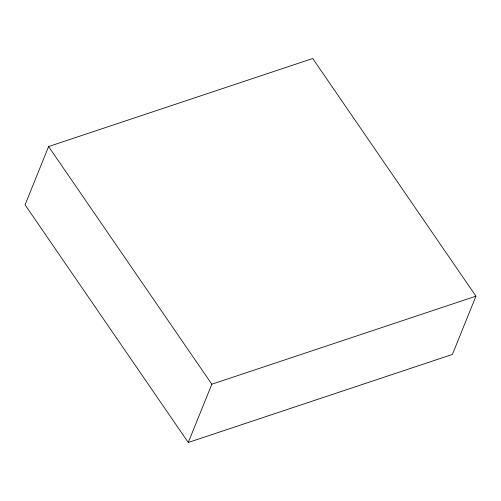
<?xml version="1.0" encoding="UTF-8"?>
<svg xmlns="http://www.w3.org/2000/svg" width="501" height="501" viewBox="0 0 501 501"><rect width="100%" height="100%" fill="white"/><g stroke="black" fill="none" stroke-linecap="round" stroke-linejoin="round"><path stroke-width="0.75" d="M48.597 146.555L25.05 204.834L188.276 442.489L452.403 354.445L475.95 296.166L312.724 58.511L48.597 146.555L211.823 384.211L188.276 442.489M211.823 384.211L475.95 296.166"/></g></svg>
